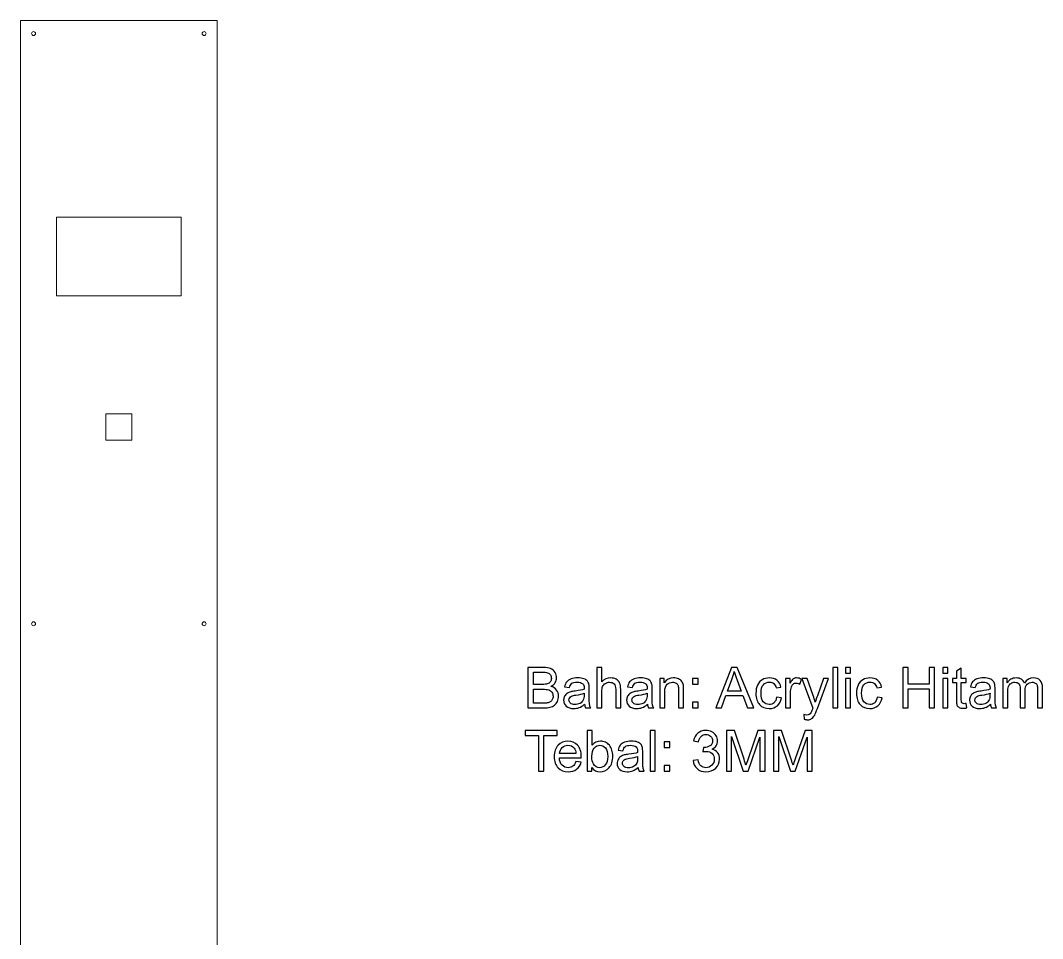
# Model space of a CAD drawing. Header units: millimetres. Extents: x -77 to 702, y -713 to 687.
# Drawn here: x -77 to 702, y -13 to 687 of the extents above; entities that cross this region are included whole.
import ezdxf

# ---------------------------------------------------------------- set-up
doc = ezdxf.new("R2010")
doc.units = ezdxf.units.MM
doc.header["$MEASUREMENT"] = 0
doc.layers.add('Layer 1', color=7, linetype='Continuous')

msp = doc.modelspace()

# ---------------------------------------------------------------- linework, layer by layer
at = {"layer": 'Layer 1', "color": 250, "lineweight": 20}
msp.add_lwpolyline([(-76.5804, -713.4842), (73.4196, -713.4842), (73.4196, 686.5158), (-76.5804, 686.5158), (-76.5804, -713.4842)], close=True, dxfattribs=at)
for centre in [(-66.5804, 676.5088), (63.4105, 676.5158), (-66.5804, 226.5088), (63.4105, 226.5158)]:
    msp.add_ellipse(centre, major_axis=(0, 1.5), ratio=1, dxfattribs=at)
for points in [[(-49.0804, 536.5162), (-49.0804, 536.5162), (3.4576, 536.5162), (3.4576, 536.5162), (3.4576, 536.5162), (45.9196, 536.5162), (45.9196, 536.5162), (45.9196, 536.5162), (45.9196, 506.6387), (45.9196, 506.6387), (45.9196, 506.6387), (45.9196, 476.5162), (45.9196, 476.5162), (45.9196, 476.5162), (-49.0804, 476.5162), (-49.0804, 476.5162), (-49.0804, 476.5162), (-49.0804, 536.5162), (-49.0804, 536.5162)], [(-11.5804, 386.5196), (-11.5804, 386.5196), (-1.4698, 386.5196), (-1.4698, 386.5196), (-1.4698, 386.5196), (8.4196, 386.5196), (8.4196, 386.5196), (8.4196, 386.5196), (8.4196, 375.0762), (8.4196, 375.0762), (8.4196, 375.0762), (8.4196, 366.5196), (8.4196, 366.5196), (8.4196, 366.5196), (-11.5804, 366.5196), (-11.5804, 366.5196), (-11.5804, 366.5196), (-11.5804, 386.5196), (-11.5804, 386.5196)]]:
    msp.add_open_spline(points, degree=3, knots=[0, 0, 0, 0, 0.16666667, 0.16666667, 0.16666667, 0.33333333, 0.33333333, 0.33333333, 0.5, 0.5, 0.5, 0.66666667, 0.66666667, 0.66666667, 0.83333333, 0.83333333, 0.83333333, 1, 1, 1, 1], dxfattribs=at)
at = {"layer": 'Layer 1', "color": 250}
for points, knots in [([(310.2287, 162.3615), (310.2287, 162.3615), (310.2287, 193.2527), (310.2287, 193.2527), (310.2287, 193.2527), (321.8201, 193.2527), (321.8201, 193.2527), (324.1786, 193.2527), (326.0698, 192.9435), (327.5007, 192.3179), (328.9245, 191.6923), (330.0391, 190.7287), (330.8444, 189.4272), (331.657, 188.1329), (332.0596, 186.7739), (332.0596, 185.3501), (332.0596, 184.0342), (331.7001, 182.7902), (330.9882, 181.6253), (330.2763, 180.4605), (329.1977, 179.5185), (327.7524, 178.7994), (329.622, 178.2529), (331.0601, 177.3181), (332.0596, 175.995), (333.0663, 174.6791), (333.5697, 173.1188), (333.5697, 171.3211), (333.5697, 169.8686), (333.2605, 168.5239), (332.6493, 167.2799), (332.0381, 166.0359), (331.283, 165.0796), (330.3842, 164.4037), (329.4854, 163.7349), (328.3564, 163.2244), (327.0046, 162.8792), (325.6455, 162.5341), (323.9845, 162.3615), (322.0142, 162.3615), (322.0142, 162.3615), (310.2287, 162.3615), (310.2287, 162.3615)], [0, 0, 0, 0, 0.07142857, 0.07142857, 0.07142857, 0.14285714, 0.14285714, 0.14285714, 0.21428571, 0.21428571, 0.21428571, 0.28571429, 0.28571429, 0.28571429, 0.35714286, 0.35714286, 0.35714286, 0.42857143, 0.42857143, 0.42857143, 0.5, 0.5, 0.5, 0.57142857, 0.57142857, 0.57142857, 0.64285714, 0.64285714, 0.64285714, 0.71428571, 0.71428571, 0.71428571, 0.78571429, 0.78571429, 0.78571429, 0.85714286, 0.85714286, 0.85714286, 0.92857143, 0.92857143, 0.92857143, 1, 1, 1, 1]), ([(314.3274, 180.2663), (314.3274, 180.2663), (321.0076, 180.2663), (321.0076, 180.2663), (322.8196, 180.2663), (324.1211, 180.3885), (324.9049, 180.6258), (325.9476, 180.935), (326.7313, 181.4528), (327.2563, 182.1718), (327.7812, 182.8909), (328.0472, 183.7897), (328.0472, 184.8755), (328.0472, 185.9038), (327.8027, 186.8098), (327.3066, 187.5864), (326.8176, 188.3702), (326.1129, 188.9095), (325.1997, 189.1971), (324.2865, 189.4848), (322.7189, 189.6286), (320.5042, 189.6286), (320.5042, 189.6286), (314.3274, 189.6286), (314.3274, 189.6286), (314.3274, 189.6286), (314.3274, 180.2663), (314.3274, 180.2663)], [0, 0, 0, 0, 0.11111111, 0.11111111, 0.11111111, 0.22222222, 0.22222222, 0.22222222, 0.33333333, 0.33333333, 0.33333333, 0.44444444, 0.44444444, 0.44444444, 0.55555556, 0.55555556, 0.55555556, 0.66666667, 0.66666667, 0.66666667, 0.77777778, 0.77777778, 0.77777778, 0.88888889, 0.88888889, 0.88888889, 1, 1, 1, 1]), ([(362.6991, 162.3615), (362.6991, 162.3615), (362.6991, 193.2527), (362.6991, 193.2527), (362.6991, 193.2527), (366.4958, 193.2527), (366.4958, 193.2527), (366.4958, 193.2527), (366.4958, 182.1359), (366.4958, 182.1359), (368.2575, 184.1996), (370.4794, 185.2279), (373.1687, 185.2279), (374.8154, 185.2279), (376.2464, 184.9043), (377.4688, 184.2499), (378.684, 183.5956), (379.5541, 182.6968), (380.079, 181.5462), (380.6039, 180.3957), (380.8628, 178.7203), (380.8628, 176.5343), (380.8628, 176.5343), (380.8628, 162.3615), (380.8628, 162.3615), (380.8628, 162.3615), (377.0661, 162.3615), (377.0661, 162.3615), (377.0661, 162.3615), (377.0661, 176.52), (377.0661, 176.52), (377.0661, 178.4111), (376.6562, 179.7917), (375.8437, 180.6546), (375.0239, 181.5175), (373.8734, 181.9489), (372.3778, 181.9489), (371.2632, 181.9489), (370.2134, 181.6613), (369.2283, 181.0788), (368.2431, 180.4964), (367.5456, 179.7054), (367.1214, 178.7059), (366.7043, 177.7136), (366.4958, 176.3402), (366.4958, 174.5857), (366.4958, 174.5857), (366.4958, 162.3615), (366.4958, 162.3615), (366.4958, 162.3615), (362.6991, 162.3615), (362.6991, 162.3615)], [0, 0, 0, 0, 0.05882353, 0.05882353, 0.05882353, 0.11764706, 0.11764706, 0.11764706, 0.17647059, 0.17647059, 0.17647059, 0.23529412, 0.23529412, 0.23529412, 0.29411765, 0.29411765, 0.29411765, 0.35294118, 0.35294118, 0.35294118, 0.41176471, 0.41176471, 0.41176471, 0.47058824, 0.47058824, 0.47058824, 0.52941176, 0.52941176, 0.52941176, 0.58823529, 0.58823529, 0.58823529, 0.64705882, 0.64705882, 0.64705882, 0.70588235, 0.70588235, 0.70588235, 0.76470588, 0.76470588, 0.76470588, 0.82352941, 0.82352941, 0.82352941, 0.88235294, 0.88235294, 0.88235294, 0.94117647, 0.94117647, 0.94117647, 1, 1, 1, 1]), ([(453.3665, 162.3615), (453.3665, 162.3615), (465.2167, 193.2527), (465.2167, 193.2527), (465.2167, 193.2527), (469.7109, 193.2527), (469.7109, 193.2527), (469.7109, 193.2527), (482.2874, 162.3615), (482.2874, 162.3615), (482.2874, 162.3615), (477.635, 162.3615), (477.635, 162.3615), (477.635, 162.3615), (474.0613, 171.7238), (474.0613, 171.7238), (474.0613, 171.7238), (461.0533, 171.7238), (461.0533, 171.7238), (461.0533, 171.7238), (457.7025, 162.3615), (457.7025, 162.3615), (457.7025, 162.3615), (453.3665, 162.3615), (453.3665, 162.3615)], [0, 0, 0, 0, 0.125, 0.125, 0.125, 0.25, 0.25, 0.25, 0.375, 0.375, 0.375, 0.5, 0.5, 0.5, 0.625, 0.625, 0.625, 0.75, 0.75, 0.75, 0.875, 0.875, 0.875, 1, 1, 1, 1]), ([(462.2542, 175.0459), (462.2542, 175.0459), (472.7813, 175.0459), (472.7813, 175.0459), (472.7813, 175.0459), (469.5599, 183.61), (469.5599, 183.61), (468.5892, 186.213), (467.8557, 188.363), (467.3452, 190.06), (466.9209, 188.0466), (466.3529, 186.0692), (465.641, 184.1133), (465.641, 184.1133), (462.2542, 175.0459), (462.2542, 175.0459)], [0, 0, 0, 0, 0.2, 0.2, 0.2, 0.4, 0.4, 0.4, 0.6, 0.6, 0.6, 0.8, 0.8, 0.8, 1, 1, 1, 1]), ([(542.4807, 162.3615), (542.4807, 162.3615), (542.4807, 193.2527), (542.4807, 193.2527), (542.4807, 193.2527), (546.2774, 193.2527), (546.2774, 193.2527), (546.2774, 193.2527), (546.2774, 162.3615), (546.2774, 162.3615), (546.2774, 162.3615), (542.4807, 162.3615), (542.4807, 162.3615)], [0, 0, 0, 0, 0.25, 0.25, 0.25, 0.5, 0.5, 0.5, 0.75, 0.75, 0.75, 1, 1, 1, 1]), ([(552.1522, 188.9383), (552.1522, 188.9383), (552.1522, 193.2527), (552.1522, 193.2527), (552.1522, 193.2527), (555.9489, 193.2527), (555.9489, 193.2527), (555.9489, 193.2527), (555.9489, 188.9383), (555.9489, 188.9383), (555.9489, 188.9383), (552.1522, 188.9383), (552.1522, 188.9383)], [0, 0, 0, 0, 0.25, 0.25, 0.25, 0.5, 0.5, 0.5, 0.75, 0.75, 0.75, 1, 1, 1, 1]), ([(595.9436, 162.3615), (595.9436, 162.3615), (595.9436, 193.2527), (595.9436, 193.2527), (595.9436, 193.2527), (600.0423, 193.2527), (600.0423, 193.2527), (600.0423, 193.2527), (600.0423, 180.5252), (600.0423, 180.5252), (600.0423, 180.5252), (616.0056, 180.5252), (616.0056, 180.5252), (616.0056, 180.5252), (616.0056, 193.2527), (616.0056, 193.2527), (616.0056, 193.2527), (620.1043, 193.2527), (620.1043, 193.2527), (620.1043, 193.2527), (620.1043, 162.3615), (620.1043, 162.3615), (620.1043, 162.3615), (616.0056, 162.3615), (616.0056, 162.3615), (616.0056, 162.3615), (616.0056, 176.9011), (616.0056, 176.9011), (616.0056, 176.9011), (600.0423, 176.9011), (600.0423, 176.9011), (600.0423, 176.9011), (600.0423, 162.3615), (600.0423, 162.3615), (600.0423, 162.3615), (595.9436, 162.3615), (595.9436, 162.3615)], [0, 0, 0, 0, 0.08333333, 0.08333333, 0.08333333, 0.16666667, 0.16666667, 0.16666667, 0.25, 0.25, 0.25, 0.33333333, 0.33333333, 0.33333333, 0.41666667, 0.41666667, 0.41666667, 0.5, 0.5, 0.5, 0.58333333, 0.58333333, 0.58333333, 0.66666667, 0.66666667, 0.66666667, 0.75, 0.75, 0.75, 0.83333333, 0.83333333, 0.83333333, 0.91666667, 0.91666667, 0.91666667, 1, 1, 1, 1]), ([(626.4536, 188.9383), (626.4536, 188.9383), (626.4536, 193.2527), (626.4536, 193.2527), (626.4536, 193.2527), (630.2503, 193.2527), (630.2503, 193.2527), (630.2503, 193.2527), (630.2503, 188.9383), (630.2503, 188.9383), (630.2503, 188.9383), (626.4536, 188.9383), (626.4536, 188.9383)], [0, 0, 0, 0, 0.25, 0.25, 0.25, 0.5, 0.5, 0.5, 0.75, 0.75, 0.75, 1, 1, 1, 1]), ([(644.2793, 165.7483), (644.2793, 165.7483), (644.7971, 162.3975), (644.7971, 162.3975), (643.7328, 162.1745), (642.7765, 162.0595), (641.9424, 162.0595), (640.5689, 162.0595), (639.5047, 162.2752), (638.7425, 162.7138), (637.9875, 163.1525), (637.4554, 163.7205), (637.1462, 164.4324), (636.837, 165.1443), (636.686, 166.64), (636.686, 168.9194), (636.686, 168.9194), (636.686, 181.8195), (636.686, 181.8195), (636.686, 181.8195), (633.8816, 181.8195), (633.8816, 181.8195), (633.8816, 181.8195), (633.8816, 184.7533), (633.8816, 184.7533), (633.8816, 184.7533), (636.686, 184.7533), (636.686, 184.7533), (636.686, 184.7533), (636.686, 190.2901), (636.686, 190.2901), (636.686, 190.2901), (640.4827, 192.5696), (640.4827, 192.5696), (640.4827, 192.5696), (640.4827, 184.7533), (640.4827, 184.7533), (640.4827, 184.7533), (644.2793, 184.7533), (644.2793, 184.7533), (644.2793, 184.7533), (644.2793, 181.8195), (644.2793, 181.8195), (644.2793, 181.8195), (640.4827, 181.8195), (640.4827, 181.8195), (640.4827, 181.8195), (640.4827, 168.7037), (640.4827, 168.7037), (640.4827, 167.6179), (640.5474, 166.9204), (640.684, 166.6112), (640.8134, 166.302), (641.0291, 166.0575), (641.3312, 165.8706), (641.6332, 165.6908), (642.0646, 165.5973), (642.6255, 165.5973), (643.0425, 165.5973), (643.5962, 165.6476), (644.2793, 165.7483)], [0, 0, 0, 0, 0.05, 0.05, 0.05, 0.1, 0.1, 0.1, 0.15, 0.15, 0.15, 0.2, 0.2, 0.2, 0.25, 0.25, 0.25, 0.3, 0.3, 0.3, 0.35, 0.35, 0.35, 0.4, 0.4, 0.4, 0.45, 0.45, 0.45, 0.5, 0.5, 0.5, 0.55, 0.55, 0.55, 0.6, 0.6, 0.6, 0.65, 0.65, 0.65, 0.7, 0.7, 0.7, 0.75, 0.75, 0.75, 0.8, 0.8, 0.8, 0.85, 0.85, 0.85, 0.9, 0.9, 0.9, 0.95, 0.95, 0.95, 1, 1, 1, 1]), ([(353.3297, 165.1659), (351.9203, 163.965), (350.5612, 163.1237), (349.2597, 162.6276), (347.9582, 162.1314), (346.5632, 161.8869), (345.0676, 161.8869), (342.6084, 161.8869), (340.7172, 162.4837), (339.3941, 163.6846), (338.071, 164.8782), (337.4095, 166.4099), (337.4095, 168.2722), (337.4095, 169.3652), (337.6612, 170.3647), (338.1573, 171.2708), (338.6607, 172.1768), (339.315, 172.8959), (340.1204, 173.4423), (340.9329, 173.9888), (341.8389, 174.4059), (342.8528, 174.6863), (343.6007, 174.8805), (344.7296, 175.0674), (346.2325, 175.2544), (349.2957, 175.6139), (351.5608, 176.0526), (353.0061, 176.5559), (353.0205, 177.0736), (353.0277, 177.4044), (353.0277, 177.541), (353.0277, 179.0798), (352.6681, 180.1656), (351.949, 180.7984), (350.9783, 181.6541), (349.533, 182.0784), (347.6203, 182.0784), (345.8298, 182.0784), (344.5067, 181.762), (343.6582, 181.1364), (342.8025, 180.5108), (342.1769, 179.4034), (341.767, 177.8071), (341.767, 177.8071), (338.0566, 178.3248), (338.0566, 178.3248), (338.3946, 179.914), (338.9483, 181.2011), (339.7249, 182.179), (340.5015, 183.157), (341.6232, 183.9048), (343.0901, 184.4369), (344.5498, 184.9618), (346.254, 185.2279), (348.1811, 185.2279), (350.0939, 185.2279), (351.6542, 185.005), (352.8551, 184.5519), (354.0487, 184.0989), (354.9332, 183.5381), (355.4941, 182.8549), (356.0549, 182.1718), (356.4504, 181.309), (356.6805, 180.2663), (356.8028, 179.6191), (356.8675, 178.4542), (356.8675, 176.7788), (356.8675, 176.7788), (356.8675, 171.7453), (356.8675, 171.7453), (356.8675, 168.2291), (356.9466, 166.0072), (357.1048, 165.0652), (357.2558, 164.1232), (357.5722, 163.2244), (358.0324, 162.3615), (358.0324, 162.3615), (354.0631, 162.3615), (354.0631, 162.3615), (353.682, 163.1597), (353.4375, 164.0945), (353.3297, 165.1659)], [0, 0, 0, 0, 0.03703704, 0.03703704, 0.03703704, 0.07407407, 0.07407407, 0.07407407, 0.11111111, 0.11111111, 0.11111111, 0.14814815, 0.14814815, 0.14814815, 0.18518519, 0.18518519, 0.18518519, 0.22222222, 0.22222222, 0.22222222, 0.25925926, 0.25925926, 0.25925926, 0.2962963, 0.2962963, 0.2962963, 0.33333333, 0.33333333, 0.33333333, 0.37037037, 0.37037037, 0.37037037, 0.40740741, 0.40740741, 0.40740741, 0.44444444, 0.44444444, 0.44444444, 0.48148148, 0.48148148, 0.48148148, 0.51851852, 0.51851852, 0.51851852, 0.55555556, 0.55555556, 0.55555556, 0.59259259, 0.59259259, 0.59259259, 0.62962963, 0.62962963, 0.62962963, 0.66666667, 0.66666667, 0.66666667, 0.7037037, 0.7037037, 0.7037037, 0.74074074, 0.74074074, 0.74074074, 0.77777778, 0.77777778, 0.77777778, 0.81481481, 0.81481481, 0.81481481, 0.85185185, 0.85185185, 0.85185185, 0.88888889, 0.88888889, 0.88888889, 0.92592593, 0.92592593, 0.92592593, 0.96296296, 0.96296296, 0.96296296, 1, 1, 1, 1]), ([(401.3203, 165.1659), (399.9109, 163.965), (398.5518, 163.1237), (397.2503, 162.6276), (395.9488, 162.1314), (394.5538, 161.8869), (393.0582, 161.8869), (390.599, 161.8869), (388.7078, 162.4837), (387.3847, 163.6846), (386.0616, 164.8782), (385.4001, 166.4099), (385.4001, 168.2722), (385.4001, 169.3652), (385.6518, 170.3647), (386.1479, 171.2708), (386.6513, 172.1768), (387.3056, 172.8959), (388.111, 173.4423), (388.9235, 173.9888), (389.8295, 174.4059), (390.8434, 174.6863), (391.5913, 174.8805), (392.7202, 175.0674), (394.2231, 175.2544), (397.2863, 175.6139), (399.5514, 176.0526), (400.9967, 176.5559), (401.0111, 177.0736), (401.0183, 177.4044), (401.0183, 177.541), (401.0183, 179.0798), (400.6587, 180.1656), (399.9396, 180.7984), (398.9689, 181.6541), (397.5236, 182.0784), (395.6109, 182.0784), (393.8204, 182.0784), (392.4973, 181.762), (391.6488, 181.1364), (390.7931, 180.5108), (390.1675, 179.4034), (389.7576, 177.8071), (389.7576, 177.8071), (386.0472, 178.3248), (386.0472, 178.3248), (386.3852, 179.914), (386.9389, 181.2011), (387.7155, 182.179), (388.4921, 183.157), (389.6138, 183.9048), (391.0807, 184.4369), (392.5404, 184.9618), (394.2446, 185.2279), (396.1717, 185.2279), (398.0845, 185.2279), (399.6448, 185.005), (400.8457, 184.5519), (402.0393, 184.0989), (402.9238, 183.5381), (403.4847, 182.8549), (404.0455, 182.1718), (404.441, 181.309), (404.6711, 180.2663), (404.7934, 179.6191), (404.8581, 178.4542), (404.8581, 176.7788), (404.8581, 176.7788), (404.8581, 171.7453), (404.8581, 171.7453), (404.8581, 168.2291), (404.9372, 166.0072), (405.0954, 165.0652), (405.2464, 164.1232), (405.5628, 163.2244), (406.023, 162.3615), (406.023, 162.3615), (402.0537, 162.3615), (402.0537, 162.3615), (401.6726, 163.1597), (401.4281, 164.0945), (401.3203, 165.1659)], [0, 0, 0, 0, 0.03703704, 0.03703704, 0.03703704, 0.07407407, 0.07407407, 0.07407407, 0.11111111, 0.11111111, 0.11111111, 0.14814815, 0.14814815, 0.14814815, 0.18518519, 0.18518519, 0.18518519, 0.22222222, 0.22222222, 0.22222222, 0.25925926, 0.25925926, 0.25925926, 0.2962963, 0.2962963, 0.2962963, 0.33333333, 0.33333333, 0.33333333, 0.37037037, 0.37037037, 0.37037037, 0.40740741, 0.40740741, 0.40740741, 0.44444444, 0.44444444, 0.44444444, 0.48148148, 0.48148148, 0.48148148, 0.51851852, 0.51851852, 0.51851852, 0.55555556, 0.55555556, 0.55555556, 0.59259259, 0.59259259, 0.59259259, 0.62962963, 0.62962963, 0.62962963, 0.66666667, 0.66666667, 0.66666667, 0.7037037, 0.7037037, 0.7037037, 0.74074074, 0.74074074, 0.74074074, 0.77777778, 0.77777778, 0.77777778, 0.81481481, 0.81481481, 0.81481481, 0.85185185, 0.85185185, 0.85185185, 0.88888889, 0.88888889, 0.88888889, 0.92592593, 0.92592593, 0.92592593, 0.96296296, 0.96296296, 0.96296296, 1, 1, 1, 1]), ([(410.6897, 162.3615), (410.6897, 162.3615), (410.6897, 184.7533), (410.6897, 184.7533), (410.6897, 184.7533), (414.0981, 184.7533), (414.0981, 184.7533), (414.0981, 184.7533), (414.0981, 181.575), (414.0981, 181.575), (415.7376, 184.0126), (418.1105, 185.2279), (421.2097, 185.2279), (422.5615, 185.2279), (423.7983, 184.9834), (424.9273, 184.5016), (426.0562, 184.0198), (426.9047, 183.3799), (427.4656, 182.5961), (428.0264, 181.8123), (428.4219, 180.8775), (428.6448, 179.7989), (428.7815, 179.0942), (428.8534, 177.8646), (428.8534, 176.1101), (428.8534, 176.1101), (428.8534, 162.3615), (428.8534, 162.3615), (428.8534, 162.3615), (425.0567, 162.3615), (425.0567, 162.3615), (425.0567, 162.3615), (425.0567, 175.9663), (425.0567, 175.9663), (425.0567, 177.5123), (424.9129, 178.67), (424.6181, 179.4322), (424.3232, 180.1944), (423.7983, 180.8056), (423.0505, 181.2658), (422.3027, 181.7188), (421.4182, 181.9489), (420.4115, 181.9489), (418.8008, 181.9489), (417.413, 181.4384), (416.2409, 180.4101), (415.0688, 179.389), (414.4864, 177.4404), (414.4864, 174.5785), (414.4864, 174.5785), (414.4864, 162.3615), (414.4864, 162.3615), (414.4864, 162.3615), (410.6897, 162.3615), (410.6897, 162.3615)], [0, 0, 0, 0, 0.05555556, 0.05555556, 0.05555556, 0.11111111, 0.11111111, 0.11111111, 0.16666667, 0.16666667, 0.16666667, 0.22222222, 0.22222222, 0.22222222, 0.27777778, 0.27777778, 0.27777778, 0.33333333, 0.33333333, 0.33333333, 0.38888889, 0.38888889, 0.38888889, 0.44444444, 0.44444444, 0.44444444, 0.5, 0.5, 0.5, 0.55555556, 0.55555556, 0.55555556, 0.61111111, 0.61111111, 0.61111111, 0.66666667, 0.66666667, 0.66666667, 0.72222222, 0.72222222, 0.72222222, 0.77777778, 0.77777778, 0.77777778, 0.83333333, 0.83333333, 0.83333333, 0.88888889, 0.88888889, 0.88888889, 0.94444444, 0.94444444, 0.94444444, 1, 1, 1, 1]), ([(435.7205, 180.4389), (435.7205, 180.4389), (435.7205, 184.7533), (435.7205, 184.7533), (435.7205, 184.7533), (440.0349, 184.7533), (440.0349, 184.7533), (440.0349, 184.7533), (440.0349, 180.4389), (440.0349, 180.4389), (440.0349, 180.4389), (435.7205, 180.4389), (435.7205, 180.4389)], [0, 0, 0, 0, 0.25, 0.25, 0.25, 0.5, 0.5, 0.5, 0.75, 0.75, 0.75, 1, 1, 1, 1]), ([(499.6817, 170.5589), (499.6817, 170.5589), (503.3921, 170.0411), (503.3921, 170.0411), (502.9822, 167.4885), (501.9467, 165.4966), (500.2713, 164.0513), (498.5959, 162.606), (496.5321, 161.8869), (494.0945, 161.8869), (491.0385, 161.8869), (488.5792, 162.8864), (486.724, 164.8854), (484.8617, 166.8844), (483.9341, 169.7463), (483.9341, 173.4711), (483.9341, 175.8872), (484.3367, 177.994), (485.1349, 179.8061), (485.9331, 181.611), (487.1483, 182.97), (488.7878, 183.8688), (490.4201, 184.7749), (492.1962, 185.2279), (494.1233, 185.2279), (496.5465, 185.2279), (498.5383, 184.6167), (500.0771, 183.3871), (501.6231, 182.1575), (502.6155, 180.4101), (503.0469, 178.1522), (503.0469, 178.1522), (499.3797, 177.5914), (499.3797, 177.5914), (499.0273, 179.0942), (498.4089, 180.2232), (497.5101, 180.9854), (496.6184, 181.7404), (495.5398, 182.1215), (494.2743, 182.1215), (492.3615, 182.1215), (490.8084, 181.4384), (489.6075, 180.0722), (488.4139, 178.6987), (487.817, 176.5415), (487.817, 173.579), (487.817, 170.5733), (488.3923, 168.3945), (489.5428, 167.0354), (490.7005, 165.6764), (492.2033, 164.9933), (494.0514, 164.9933), (495.547, 164.9933), (496.791, 165.4463), (497.7833, 166.3595), (498.7828, 167.2655), (499.4156, 168.6677), (499.6817, 170.5589)], [0, 0, 0, 0, 0.05263158, 0.05263158, 0.05263158, 0.10526316, 0.10526316, 0.10526316, 0.15789474, 0.15789474, 0.15789474, 0.21052632, 0.21052632, 0.21052632, 0.26315789, 0.26315789, 0.26315789, 0.31578947, 0.31578947, 0.31578947, 0.36842105, 0.36842105, 0.36842105, 0.42105263, 0.42105263, 0.42105263, 0.47368421, 0.47368421, 0.47368421, 0.52631579, 0.52631579, 0.52631579, 0.57894737, 0.57894737, 0.57894737, 0.63157895, 0.63157895, 0.63157895, 0.68421053, 0.68421053, 0.68421053, 0.73684211, 0.73684211, 0.73684211, 0.78947368, 0.78947368, 0.78947368, 0.84210526, 0.84210526, 0.84210526, 0.89473684, 0.89473684, 0.89473684, 0.94736842, 0.94736842, 0.94736842, 1, 1, 1, 1]), ([(506.5848, 162.3615), (506.5848, 162.3615), (506.5848, 184.7533), (506.5848, 184.7533), (506.5848, 184.7533), (509.9932, 184.7533), (509.9932, 184.7533), (509.9932, 184.7533), (509.9932, 181.3233), (509.9932, 181.3233), (510.8632, 182.9125), (511.6686, 183.9623), (512.4092, 184.4657), (513.1499, 184.9762), (513.9624, 185.2279), (514.8469, 185.2279), (516.1268, 185.2279), (517.4283, 184.8252), (518.7514, 184.027), (518.7514, 184.027), (517.3996, 180.5252), (517.3996, 180.5252), (516.4791, 181.0429), (515.5587, 181.3018), (514.6383, 181.3018), (513.8114, 181.3018), (513.0708, 181.0501), (512.4164, 180.5539), (511.7621, 180.0578), (511.2947, 179.3675), (511.0142, 178.483), (510.59, 177.1384), (510.3814, 175.6643), (510.3814, 174.0607), (510.3814, 174.0607), (510.3814, 162.3615), (510.3814, 162.3615), (510.3814, 162.3615), (506.5848, 162.3615), (506.5848, 162.3615)], [0, 0, 0, 0, 0.07692308, 0.07692308, 0.07692308, 0.15384615, 0.15384615, 0.15384615, 0.23076923, 0.23076923, 0.23076923, 0.30769231, 0.30769231, 0.30769231, 0.38461538, 0.38461538, 0.38461538, 0.46153846, 0.46153846, 0.46153846, 0.53846154, 0.53846154, 0.53846154, 0.61538462, 0.61538462, 0.61538462, 0.69230769, 0.69230769, 0.69230769, 0.76923077, 0.76923077, 0.76923077, 0.84615385, 0.84615385, 0.84615385, 0.92307692, 0.92307692, 0.92307692, 1, 1, 1, 1]), ([(520.8223, 153.7543), (520.8223, 153.7543), (520.3909, 157.2633), (520.3909, 157.2633), (521.225, 157.0404), (521.9441, 156.9253), (522.5625, 156.9253), (523.411, 156.9253), (524.0869, 157.0692), (524.5903, 157.3496), (525.1008, 157.63), (525.5179, 158.0255), (525.8414, 158.5289), (526.0787, 158.91), (526.467, 159.852), (526.9991, 161.362), (527.071, 161.5705), (527.1789, 161.8797), (527.3371, 162.2896), (527.3371, 162.2896), (518.8377, 184.7533), (518.8377, 184.7533), (518.8377, 184.7533), (522.8933, 184.7533), (522.8933, 184.7533), (522.8933, 184.7533), (527.5672, 171.8244), (527.5672, 171.8244), (528.1784, 170.1922), (528.7177, 168.4664), (529.1995, 166.6543), (529.6381, 168.3585), (530.1558, 170.0411), (530.7599, 171.695), (530.7599, 171.695), (535.5345, 184.7533), (535.5345, 184.7533), (535.5345, 184.7533), (539.324, 184.7533), (539.324, 184.7533), (539.324, 184.7533), (530.8605, 161.9732), (530.8605, 161.9732), (529.9473, 159.5212), (529.2354, 157.8386), (528.7249, 156.911), (528.049, 155.667), (527.2724, 154.7538), (526.4023, 154.1713), (525.525, 153.5889), (524.4824, 153.3012), (523.2744, 153.3012), (522.5409, 153.3012), (521.7212, 153.4522), (520.8223, 153.7543)], [0, 0, 0, 0, 0.05555556, 0.05555556, 0.05555556, 0.11111111, 0.11111111, 0.11111111, 0.16666667, 0.16666667, 0.16666667, 0.22222222, 0.22222222, 0.22222222, 0.27777778, 0.27777778, 0.27777778, 0.33333333, 0.33333333, 0.33333333, 0.38888889, 0.38888889, 0.38888889, 0.44444444, 0.44444444, 0.44444444, 0.5, 0.5, 0.5, 0.55555556, 0.55555556, 0.55555556, 0.61111111, 0.61111111, 0.61111111, 0.66666667, 0.66666667, 0.66666667, 0.72222222, 0.72222222, 0.72222222, 0.77777778, 0.77777778, 0.77777778, 0.83333333, 0.83333333, 0.83333333, 0.88888889, 0.88888889, 0.88888889, 0.94444444, 0.94444444, 0.94444444, 1, 1, 1, 1]), ([(552.1522, 162.3615), (552.1522, 162.3615), (552.1522, 184.7533), (552.1522, 184.7533), (552.1522, 184.7533), (555.9489, 184.7533), (555.9489, 184.7533), (555.9489, 184.7533), (555.9489, 162.3615), (555.9489, 162.3615), (555.9489, 162.3615), (552.1522, 162.3615), (552.1522, 162.3615)], [0, 0, 0, 0, 0.25, 0.25, 0.25, 0.5, 0.5, 0.5, 0.75, 0.75, 0.75, 1, 1, 1, 1]), ([(576.3633, 170.5589), (576.3633, 170.5589), (580.0737, 170.0411), (580.0737, 170.0411), (579.6638, 167.4885), (578.6283, 165.4966), (576.9529, 164.0513), (575.2775, 162.606), (573.2137, 161.8869), (570.7761, 161.8869), (567.7201, 161.8869), (565.2608, 162.8864), (563.4056, 164.8854), (561.5433, 166.8844), (560.6157, 169.7463), (560.6157, 173.4711), (560.6157, 175.8872), (561.0183, 177.994), (561.8165, 179.8061), (562.6147, 181.611), (563.8299, 182.97), (565.4694, 183.8688), (567.1017, 184.7749), (568.8778, 185.2279), (570.8049, 185.2279), (573.2281, 185.2279), (575.2199, 184.6167), (576.7587, 183.3871), (578.3047, 182.1575), (579.2971, 180.4101), (579.7285, 178.1522), (579.7285, 178.1522), (576.0613, 177.5914), (576.0613, 177.5914), (575.7089, 179.0942), (575.0905, 180.2232), (574.1917, 180.9854), (573.3, 181.7404), (572.2214, 182.1215), (570.9559, 182.1215), (569.0431, 182.1215), (567.49, 181.4384), (566.2891, 180.0722), (565.0955, 178.6987), (564.4986, 176.5415), (564.4986, 173.579), (564.4986, 170.5733), (565.0739, 168.3945), (566.2244, 167.0354), (567.3821, 165.6764), (568.8849, 164.9933), (570.733, 164.9933), (572.2286, 164.9933), (573.4726, 165.4463), (574.4649, 166.3595), (575.4644, 167.2655), (576.0972, 168.6677), (576.3633, 170.5589)], [0, 0, 0, 0, 0.05263158, 0.05263158, 0.05263158, 0.10526316, 0.10526316, 0.10526316, 0.15789474, 0.15789474, 0.15789474, 0.21052632, 0.21052632, 0.21052632, 0.26315789, 0.26315789, 0.26315789, 0.31578947, 0.31578947, 0.31578947, 0.36842105, 0.36842105, 0.36842105, 0.42105263, 0.42105263, 0.42105263, 0.47368421, 0.47368421, 0.47368421, 0.52631579, 0.52631579, 0.52631579, 0.57894737, 0.57894737, 0.57894737, 0.63157895, 0.63157895, 0.63157895, 0.68421053, 0.68421053, 0.68421053, 0.73684211, 0.73684211, 0.73684211, 0.78947368, 0.78947368, 0.78947368, 0.84210526, 0.84210526, 0.84210526, 0.89473684, 0.89473684, 0.89473684, 0.94736842, 0.94736842, 0.94736842, 1, 1, 1, 1]), ([(626.4536, 162.3615), (626.4536, 162.3615), (626.4536, 184.7533), (626.4536, 184.7533), (626.4536, 184.7533), (630.2503, 184.7533), (630.2503, 184.7533), (630.2503, 184.7533), (630.2503, 162.3615), (630.2503, 162.3615), (630.2503, 162.3615), (626.4536, 162.3615), (626.4536, 162.3615)], [0, 0, 0, 0, 0.25, 0.25, 0.25, 0.5, 0.5, 0.5, 0.75, 0.75, 0.75, 1, 1, 1, 1]), ([(662.6516, 165.1659), (661.2422, 163.965), (659.8831, 163.1237), (658.5816, 162.6276), (657.2801, 162.1314), (655.8851, 161.8869), (654.3895, 161.8869), (651.9303, 161.8869), (650.0391, 162.4837), (648.716, 163.6846), (647.3929, 164.8782), (646.7314, 166.4099), (646.7314, 168.2722), (646.7314, 169.3652), (646.9831, 170.3647), (647.4792, 171.2708), (647.9826, 172.1768), (648.6369, 172.8959), (649.4423, 173.4423), (650.2548, 173.9888), (651.1608, 174.4059), (652.1747, 174.6863), (652.9226, 174.8805), (654.0515, 175.0674), (655.5544, 175.2544), (658.6176, 175.6139), (660.8827, 176.0526), (662.328, 176.5559), (662.3424, 177.0736), (662.3496, 177.4044), (662.3496, 177.541), (662.3496, 179.0798), (661.99, 180.1656), (661.2709, 180.7984), (660.3002, 181.6541), (658.8549, 182.0784), (656.9422, 182.0784), (655.1517, 182.0784), (653.8286, 181.762), (652.9801, 181.1364), (652.1244, 180.5108), (651.4988, 179.4034), (651.0889, 177.8071), (651.0889, 177.8071), (647.3785, 178.3248), (647.3785, 178.3248), (647.7165, 179.914), (648.2702, 181.2011), (649.0468, 182.179), (649.8234, 183.157), (650.9451, 183.9048), (652.412, 184.4369), (653.8717, 184.9618), (655.5759, 185.2279), (657.503, 185.2279), (659.4158, 185.2279), (660.9761, 185.005), (662.177, 184.5519), (663.3706, 184.0989), (664.2551, 183.5381), (664.816, 182.8549), (665.3768, 182.1718), (665.7723, 181.309), (666.0024, 180.2663), (666.1247, 179.6191), (666.1894, 178.4542), (666.1894, 176.7788), (666.1894, 176.7788), (666.1894, 171.7453), (666.1894, 171.7453), (666.1894, 168.2291), (666.2685, 166.0072), (666.4267, 165.0652), (666.5777, 164.1232), (666.8941, 163.2244), (667.3543, 162.3615), (667.3543, 162.3615), (663.385, 162.3615), (663.385, 162.3615), (663.0039, 163.1597), (662.7594, 164.0945), (662.6516, 165.1659)], [0, 0, 0, 0, 0.03703704, 0.03703704, 0.03703704, 0.07407407, 0.07407407, 0.07407407, 0.11111111, 0.11111111, 0.11111111, 0.14814815, 0.14814815, 0.14814815, 0.18518519, 0.18518519, 0.18518519, 0.22222222, 0.22222222, 0.22222222, 0.25925926, 0.25925926, 0.25925926, 0.2962963, 0.2962963, 0.2962963, 0.33333333, 0.33333333, 0.33333333, 0.37037037, 0.37037037, 0.37037037, 0.40740741, 0.40740741, 0.40740741, 0.44444444, 0.44444444, 0.44444444, 0.48148148, 0.48148148, 0.48148148, 0.51851852, 0.51851852, 0.51851852, 0.55555556, 0.55555556, 0.55555556, 0.59259259, 0.59259259, 0.59259259, 0.62962963, 0.62962963, 0.62962963, 0.66666667, 0.66666667, 0.66666667, 0.7037037, 0.7037037, 0.7037037, 0.74074074, 0.74074074, 0.74074074, 0.77777778, 0.77777778, 0.77777778, 0.81481481, 0.81481481, 0.81481481, 0.85185185, 0.85185185, 0.85185185, 0.88888889, 0.88888889, 0.88888889, 0.92592593, 0.92592593, 0.92592593, 0.96296296, 0.96296296, 0.96296296, 1, 1, 1, 1]), ([(672.021, 162.3615), (672.021, 162.3615), (672.021, 184.7533), (672.021, 184.7533), (672.021, 184.7533), (675.4294, 184.7533), (675.4294, 184.7533), (675.4294, 184.7533), (675.4294, 181.5894), (675.4294, 181.5894), (676.1269, 182.6824), (677.0617, 183.5668), (678.2266, 184.2284), (679.3915, 184.8971), (680.7145, 185.2279), (682.203, 185.2279), (683.8569, 185.2279), (685.2159, 184.8827), (686.2729, 184.1996), (687.33, 183.5093), (688.0778, 182.5529), (688.5092, 181.3161), (690.2925, 183.9264), (692.6007, 185.2279), (695.4483, 185.2279), (697.6774, 185.2279), (699.3959, 184.6167), (700.5896, 183.3871), (701.7904, 182.1575), (702.3945, 180.2663), (702.3945, 177.7136), (702.3945, 177.7136), (702.3945, 162.3615), (702.3945, 162.3615), (702.3945, 162.3615), (698.5978, 162.3615), (698.5978, 162.3615), (698.5978, 162.3615), (698.5978, 176.4552), (698.5978, 176.4552), (698.5978, 177.9653), (698.4683, 179.0583), (698.2239, 179.727), (697.9794, 180.3957), (697.5336, 180.9278), (696.8792, 181.3377), (696.232, 181.7476), (695.4698, 181.9489), (694.5998, 181.9489), (693.0178, 181.9489), (691.7091, 181.424), (690.6665, 180.3814), (689.6238, 179.3315), (689.1061, 177.6561), (689.1061, 175.3551), (689.1061, 175.3551), (689.1061, 162.3615), (689.1061, 162.3615), (689.1061, 162.3615), (685.3094, 162.3615), (685.3094, 162.3615), (685.3094, 162.3615), (685.3094, 176.8939), (685.3094, 176.8939), (685.3094, 178.5765), (685.0002, 179.8421), (684.3818, 180.6834), (683.7634, 181.5247), (682.7495, 181.9489), (681.3473, 181.9489), (680.2831, 181.9489), (679.298, 181.6685), (678.392, 181.1076), (677.4859, 180.5467), (676.8316, 179.727), (676.4217, 178.6412), (676.019, 177.5626), (675.8177, 176.0022), (675.8177, 173.9673), (675.8177, 173.9673), (675.8177, 162.3615), (675.8177, 162.3615), (675.8177, 162.3615), (672.021, 162.3615), (672.021, 162.3615)], [0, 0, 0, 0, 0.03571429, 0.03571429, 0.03571429, 0.07142857, 0.07142857, 0.07142857, 0.10714286, 0.10714286, 0.10714286, 0.14285714, 0.14285714, 0.14285714, 0.17857143, 0.17857143, 0.17857143, 0.21428571, 0.21428571, 0.21428571, 0.25, 0.25, 0.25, 0.28571429, 0.28571429, 0.28571429, 0.32142857, 0.32142857, 0.32142857, 0.35714286, 0.35714286, 0.35714286, 0.39285714, 0.39285714, 0.39285714, 0.42857143, 0.42857143, 0.42857143, 0.46428571, 0.46428571, 0.46428571, 0.5, 0.5, 0.5, 0.53571429, 0.53571429, 0.53571429, 0.57142857, 0.57142857, 0.57142857, 0.60714286, 0.60714286, 0.60714286, 0.64285714, 0.64285714, 0.64285714, 0.67857143, 0.67857143, 0.67857143, 0.71428571, 0.71428571, 0.71428571, 0.75, 0.75, 0.75, 0.78571429, 0.78571429, 0.78571429, 0.82142857, 0.82142857, 0.82142857, 0.85714286, 0.85714286, 0.85714286, 0.89285714, 0.89285714, 0.89285714, 0.92857143, 0.92857143, 0.92857143, 0.96428571, 0.96428571, 0.96428571, 1, 1, 1, 1]), ([(314.3274, 165.9856), (314.3274, 165.9856), (322.0214, 165.9856), (322.0214, 165.9856), (323.3445, 165.9856), (324.2721, 166.0359), (324.8114, 166.1366), (325.7462, 166.302), (326.5372, 166.5824), (327.17, 166.9779), (327.8027, 167.3734), (328.3205, 167.9487), (328.7303, 168.7037), (329.1402, 169.4587), (329.3416, 170.3288), (329.3416, 171.3139), (329.3416, 172.4716), (329.0467, 173.4711), (328.4499, 174.3268), (327.8603, 175.1825), (327.0405, 175.7793), (325.9907, 176.1245), (324.948, 176.4696), (323.438, 176.6422), (321.4749, 176.6422), (321.4749, 176.6422), (314.3274, 176.6422), (314.3274, 176.6422), (314.3274, 176.6422), (314.3274, 165.9856), (314.3274, 165.9856)], [0, 0, 0, 0, 0.1, 0.1, 0.1, 0.2, 0.2, 0.2, 0.3, 0.3, 0.3, 0.4, 0.4, 0.4, 0.5, 0.5, 0.5, 0.6, 0.6, 0.6, 0.7, 0.7, 0.7, 0.8, 0.8, 0.8, 0.9, 0.9, 0.9, 1, 1, 1, 1]), ([(353.0277, 173.579), (351.647, 173.0181), (349.5761, 172.5435), (346.8149, 172.1552), (345.2473, 171.9323), (344.14, 171.6806), (343.4928, 171.4002), (342.8456, 171.1198), (342.3495, 170.7099), (341.9971, 170.1778), (341.6448, 169.6385), (341.465, 169.0416), (341.465, 168.3801), (341.465, 167.3806), (341.8461, 166.5393), (342.6155, 165.8706), (343.3849, 165.2018), (344.5067, 164.8639), (345.9808, 164.8639), (347.4405, 164.8639), (348.742, 165.1802), (349.8853, 165.8202), (351.0215, 166.453), (351.8628, 167.3231), (352.3949, 168.4232), (352.8047, 169.2789), (353.0061, 170.5373), (353.0061, 172.1984), (353.0061, 172.1984), (353.0277, 173.579), (353.0277, 173.579)], [0, 0, 0, 0, 0.1, 0.1, 0.1, 0.2, 0.2, 0.2, 0.3, 0.3, 0.3, 0.4, 0.4, 0.4, 0.5, 0.5, 0.5, 0.6, 0.6, 0.6, 0.7, 0.7, 0.7, 0.8, 0.8, 0.8, 0.9, 0.9, 0.9, 1, 1, 1, 1]), ([(401.0183, 173.579), (399.6376, 173.0181), (397.5667, 172.5435), (394.8055, 172.1552), (393.2379, 171.9323), (392.1306, 171.6806), (391.4834, 171.4002), (390.8362, 171.1198), (390.3401, 170.7099), (389.9877, 170.1778), (389.6354, 169.6385), (389.4556, 169.0416), (389.4556, 168.3801), (389.4556, 167.3806), (389.8367, 166.5393), (390.6061, 165.8706), (391.3755, 165.2018), (392.4973, 164.8639), (393.9714, 164.8639), (395.4311, 164.8639), (396.7326, 165.1802), (397.8759, 165.8202), (399.0121, 166.453), (399.8534, 167.3231), (400.3855, 168.4232), (400.7953, 169.2789), (400.9967, 170.5373), (400.9967, 172.1984), (400.9967, 172.1984), (401.0183, 173.579), (401.0183, 173.579)], [0, 0, 0, 0, 0.1, 0.1, 0.1, 0.2, 0.2, 0.2, 0.3, 0.3, 0.3, 0.4, 0.4, 0.4, 0.5, 0.5, 0.5, 0.6, 0.6, 0.6, 0.7, 0.7, 0.7, 0.8, 0.8, 0.8, 0.9, 0.9, 0.9, 1, 1, 1, 1]), ([(662.3496, 173.579), (660.9689, 173.0181), (658.898, 172.5435), (656.1368, 172.1552), (654.5692, 171.9323), (653.4619, 171.6806), (652.8147, 171.4002), (652.1675, 171.1198), (651.6714, 170.7099), (651.319, 170.1778), (650.9667, 169.6385), (650.7869, 169.0416), (650.7869, 168.3801), (650.7869, 167.3806), (651.168, 166.5393), (651.9374, 165.8706), (652.7068, 165.2018), (653.8286, 164.8639), (655.3027, 164.8639), (656.7624, 164.8639), (658.0639, 165.1802), (659.2072, 165.8202), (660.3434, 166.453), (661.1847, 167.3231), (661.7168, 168.4232), (662.1266, 169.2789), (662.328, 170.5373), (662.328, 172.1984), (662.328, 172.1984), (662.3496, 173.579), (662.3496, 173.579)], [0, 0, 0, 0, 0.1, 0.1, 0.1, 0.2, 0.2, 0.2, 0.3, 0.3, 0.3, 0.4, 0.4, 0.4, 0.5, 0.5, 0.5, 0.6, 0.6, 0.6, 0.7, 0.7, 0.7, 0.8, 0.8, 0.8, 0.9, 0.9, 0.9, 1, 1, 1, 1]), ([(435.7205, 162.3615), (435.7205, 162.3615), (435.7205, 166.6759), (435.7205, 166.6759), (435.7205, 166.6759), (440.0349, 166.6759), (440.0349, 166.6759), (440.0349, 166.6759), (440.0349, 162.3615), (440.0349, 162.3615), (440.0349, 162.3615), (435.7205, 162.3615), (435.7205, 162.3615)], [0, 0, 0, 0, 0.25, 0.25, 0.25, 0.5, 0.5, 0.5, 0.75, 0.75, 0.75, 1, 1, 1, 1]), ([(318.2535, 114.1623), (318.2535, 114.1623), (318.2535, 141.4294), (318.2535, 141.4294), (318.2535, 141.4294), (308.0715, 141.4294), (308.0715, 141.4294), (308.0715, 141.4294), (308.0715, 145.0535), (308.0715, 145.0535), (308.0715, 145.0535), (332.5342, 145.0535), (332.5342, 145.0535), (332.5342, 145.0535), (332.5342, 141.4294), (332.5342, 141.4294), (332.5342, 141.4294), (322.3522, 141.4294), (322.3522, 141.4294), (322.3522, 141.4294), (322.3522, 114.1623), (322.3522, 114.1623), (322.3522, 114.1623), (318.2535, 114.1623), (318.2535, 114.1623)], [0, 0, 0, 0, 0.125, 0.125, 0.125, 0.25, 0.25, 0.25, 0.375, 0.375, 0.375, 0.5, 0.5, 0.5, 0.625, 0.625, 0.625, 0.75, 0.75, 0.75, 0.875, 0.875, 0.875, 1, 1, 1, 1]), ([(358.9888, 114.1623), (358.9888, 114.1623), (355.451, 114.1623), (355.451, 114.1623), (355.451, 114.1623), (355.451, 145.0535), (355.451, 145.0535), (355.451, 145.0535), (359.2476, 145.0535), (359.2476, 145.0535), (359.2476, 145.0535), (359.2476, 134.0302), (359.2476, 134.0302), (360.8512, 136.0292), (362.8933, 137.0287), (365.3813, 137.0287), (366.7547, 137.0287), (368.0634, 136.7554), (369.293, 136.2017), (370.5226, 135.6481), (371.5293, 134.8643), (372.3275, 133.8648), (373.1185, 132.8581), (373.7441, 131.65), (374.1899, 130.2335), (374.6429, 128.8241), (374.8658, 127.3069), (374.8658, 125.6962), (374.8658, 121.8707), (373.9166, 118.9082), (372.0255, 116.8229), (370.1272, 114.7304), (367.8549, 113.6877), (365.2015, 113.6877), (362.5626, 113.6877), (360.4916, 114.7879), (358.9888, 116.981), (358.9888, 116.981), (358.9888, 114.1623), (358.9888, 114.1623)], [0, 0, 0, 0, 0.07692308, 0.07692308, 0.07692308, 0.15384615, 0.15384615, 0.15384615, 0.23076923, 0.23076923, 0.23076923, 0.30769231, 0.30769231, 0.30769231, 0.38461538, 0.38461538, 0.38461538, 0.46153846, 0.46153846, 0.46153846, 0.53846154, 0.53846154, 0.53846154, 0.61538462, 0.61538462, 0.61538462, 0.69230769, 0.69230769, 0.69230769, 0.76923077, 0.76923077, 0.76923077, 0.84615385, 0.84615385, 0.84615385, 0.92307692, 0.92307692, 0.92307692, 1, 1, 1, 1]), ([(403.3984, 114.1623), (403.3984, 114.1623), (403.3984, 145.0535), (403.3984, 145.0535), (403.3984, 145.0535), (407.1951, 145.0535), (407.1951, 145.0535), (407.1951, 145.0535), (407.1951, 114.1623), (407.1951, 114.1623), (407.1951, 114.1623), (403.3984, 114.1623), (403.3984, 114.1623)], [0, 0, 0, 0, 0.25, 0.25, 0.25, 0.5, 0.5, 0.5, 0.75, 0.75, 0.75, 1, 1, 1, 1]), ([(436.0083, 122.3597), (436.0083, 122.3597), (439.8049, 122.8774), (439.8049, 122.8774), (440.2436, 120.7202), (440.977, 119.167), (442.0197, 118.2178), (443.0623, 117.2687), (444.3423, 116.7941), (445.8595, 116.7941), (447.6572, 116.7941), (449.1744, 117.4125), (450.3968, 118.6493), (451.6192, 119.8861), (452.2304, 121.4177), (452.2304, 123.2441), (452.2304, 124.9843), (451.6624, 126.4224), (450.5191, 127.5585), (449.3829, 128.6875), (447.9376, 129.2555), (446.1759, 129.2555), (445.4568, 129.2555), (444.5652, 129.1117), (443.4938, 128.8313), (443.4938, 128.8313), (443.918, 132.1534), (443.918, 132.1534), (444.1697, 132.1246), (444.3782, 132.1102), (444.5292, 132.1102), (446.1543, 132.1102), (447.6068, 132.5345), (448.9083, 133.3758), (450.2027, 134.2171), (450.8498, 135.5114), (450.8498, 137.2588), (450.8498, 138.6466), (450.3752, 139.7971), (449.4333, 140.7103), (448.4913, 141.6235), (447.2761, 142.0765), (445.7876, 142.0765), (444.3063, 142.0765), (443.0767, 141.6091), (442.0916, 140.6743), (441.1064, 139.7396), (440.4737, 138.3374), (440.1932, 136.4678), (440.1932, 136.4678), (436.3965, 137.1581), (436.3965, 137.1581), (436.8639, 139.7036), (437.9138, 141.681), (439.5604, 143.0832), (441.1999, 144.4854), (443.2493, 145.1829), (445.6941, 145.1829), (447.3767, 145.1829), (448.9299, 144.8234), (450.3465, 144.0971), (451.7702, 143.378), (452.856, 142.3929), (453.6039, 141.1489), (454.3589, 139.8978), (454.7328, 138.5747), (454.7328, 137.1725), (454.7328, 135.8422), (454.3733, 134.6342), (453.6614, 133.5412), (452.9423, 132.4482), (451.8781, 131.5781), (450.4759, 130.931), (452.3023, 130.5139), (453.7189, 129.6367), (454.7328, 128.3064), (455.7395, 126.9833), (456.2428, 125.315), (456.2428, 123.3232), (456.2428, 120.6267), (455.2577, 118.3329), (453.2947, 116.4561), (451.3244, 114.5794), (448.8364, 113.6446), (445.8307, 113.6446), (443.1198, 113.6446), (440.8692, 114.4571), (439.0787, 116.075), (437.281, 117.6929), (436.2599, 119.7854), (436.0083, 122.3597)], [0, 0, 0, 0, 0.03333333, 0.03333333, 0.03333333, 0.06666667, 0.06666667, 0.06666667, 0.1, 0.1, 0.1, 0.13333333, 0.13333333, 0.13333333, 0.16666667, 0.16666667, 0.16666667, 0.2, 0.2, 0.2, 0.23333333, 0.23333333, 0.23333333, 0.26666667, 0.26666667, 0.26666667, 0.3, 0.3, 0.3, 0.33333333, 0.33333333, 0.33333333, 0.36666667, 0.36666667, 0.36666667, 0.4, 0.4, 0.4, 0.43333333, 0.43333333, 0.43333333, 0.46666667, 0.46666667, 0.46666667, 0.5, 0.5, 0.5, 0.53333333, 0.53333333, 0.53333333, 0.56666667, 0.56666667, 0.56666667, 0.6, 0.6, 0.6, 0.63333333, 0.63333333, 0.63333333, 0.66666667, 0.66666667, 0.66666667, 0.7, 0.7, 0.7, 0.73333333, 0.73333333, 0.73333333, 0.76666667, 0.76666667, 0.76666667, 0.8, 0.8, 0.8, 0.83333333, 0.83333333, 0.83333333, 0.86666667, 0.86666667, 0.86666667, 0.9, 0.9, 0.9, 0.93333333, 0.93333333, 0.93333333, 0.96666667, 0.96666667, 0.96666667, 1, 1, 1, 1]), ([(461.4273, 114.1623), (461.4273, 114.1623), (461.4273, 145.0535), (461.4273, 145.0535), (461.4273, 145.0535), (467.5538, 145.0535), (467.5538, 145.0535), (467.5538, 145.0535), (474.8595, 123.1866), (474.8595, 123.1866), (475.5354, 121.1516), (476.0244, 119.6272), (476.3336, 118.6133), (476.6859, 119.7351), (477.2396, 121.3889), (477.9875, 123.5677), (477.9875, 123.5677), (485.4226, 145.0535), (485.4226, 145.0535), (485.4226, 145.0535), (490.8947, 145.0535), (490.8947, 145.0535), (490.8947, 145.0535), (490.8947, 114.1623), (490.8947, 114.1623), (490.8947, 114.1623), (486.9686, 114.1623), (486.9686, 114.1623), (486.9686, 114.1623), (486.9686, 140.0056), (486.9686, 140.0056), (486.9686, 140.0056), (477.9515, 114.1623), (477.9515, 114.1623), (477.9515, 114.1623), (474.2699, 114.1623), (474.2699, 114.1623), (474.2699, 114.1623), (465.3534, 140.4802), (465.3534, 140.4802), (465.3534, 140.4802), (465.3534, 114.1623), (465.3534, 114.1623), (465.3534, 114.1623), (461.4273, 114.1623), (461.4273, 114.1623)], [0, 0, 0, 0, 0.06666667, 0.06666667, 0.06666667, 0.13333333, 0.13333333, 0.13333333, 0.2, 0.2, 0.2, 0.26666667, 0.26666667, 0.26666667, 0.33333333, 0.33333333, 0.33333333, 0.4, 0.4, 0.4, 0.46666667, 0.46666667, 0.46666667, 0.53333333, 0.53333333, 0.53333333, 0.6, 0.6, 0.6, 0.66666667, 0.66666667, 0.66666667, 0.73333333, 0.73333333, 0.73333333, 0.8, 0.8, 0.8, 0.86666667, 0.86666667, 0.86666667, 0.93333333, 0.93333333, 0.93333333, 1, 1, 1, 1]), ([(497.3663, 114.1623), (497.3663, 114.1623), (497.3663, 145.0535), (497.3663, 145.0535), (497.3663, 145.0535), (503.4928, 145.0535), (503.4928, 145.0535), (503.4928, 145.0535), (510.7985, 123.1866), (510.7985, 123.1866), (511.4744, 121.1516), (511.9634, 119.6272), (512.2726, 118.6133), (512.6249, 119.7351), (513.1786, 121.3889), (513.9265, 123.5677), (513.9265, 123.5677), (521.3616, 145.0535), (521.3616, 145.0535), (521.3616, 145.0535), (526.8337, 145.0535), (526.8337, 145.0535), (526.8337, 145.0535), (526.8337, 114.1623), (526.8337, 114.1623), (526.8337, 114.1623), (522.9076, 114.1623), (522.9076, 114.1623), (522.9076, 114.1623), (522.9076, 140.0056), (522.9076, 140.0056), (522.9076, 140.0056), (513.8905, 114.1623), (513.8905, 114.1623), (513.8905, 114.1623), (510.2089, 114.1623), (510.2089, 114.1623), (510.2089, 114.1623), (501.2924, 140.4802), (501.2924, 140.4802), (501.2924, 140.4802), (501.2924, 114.1623), (501.2924, 114.1623), (501.2924, 114.1623), (497.3663, 114.1623), (497.3663, 114.1623)], [0, 0, 0, 0, 0.06666667, 0.06666667, 0.06666667, 0.13333333, 0.13333333, 0.13333333, 0.2, 0.2, 0.2, 0.26666667, 0.26666667, 0.26666667, 0.33333333, 0.33333333, 0.33333333, 0.4, 0.4, 0.4, 0.46666667, 0.46666667, 0.46666667, 0.53333333, 0.53333333, 0.53333333, 0.6, 0.6, 0.6, 0.66666667, 0.66666667, 0.66666667, 0.73333333, 0.73333333, 0.73333333, 0.8, 0.8, 0.8, 0.86666667, 0.86666667, 0.86666667, 0.93333333, 0.93333333, 0.93333333, 1, 1, 1, 1]), ([(346.7718, 121.4105), (346.7718, 121.4105), (350.6979, 120.8928), (350.6979, 120.8928), (350.0867, 118.6133), (348.9434, 116.8372), (347.2752, 115.5789), (345.6069, 114.3205), (343.4785, 113.6877), (340.8827, 113.6877), (337.6181, 113.6877), (335.0294, 114.6944), (333.1167, 116.7078), (331.204, 118.714), (330.2476, 121.5399), (330.2476, 125.1712), (330.2476, 128.9248), (331.2112, 131.8442), (333.1455, 133.9151), (335.0798, 135.9932), (337.5893, 137.0287), (340.6741, 137.0287), (343.6583, 137.0287), (346.0959, 136.0148), (347.987, 133.9798), (349.8782, 131.9449), (350.8274, 129.083), (350.8274, 125.3941), (350.8274, 125.1712), (350.8202, 124.8333), (350.8058, 124.3875), (350.8058, 124.3875), (334.1306, 124.3875), (334.1306, 124.3875), (334.2744, 121.9354), (334.9647, 120.0515), (336.2159, 118.75), (337.4599, 117.4484), (339.0203, 116.7941), (340.8827, 116.7941), (342.2705, 116.7941), (343.4569, 117.1608), (344.4349, 117.8943), (345.42, 118.6277), (346.1966, 119.7998), (346.7718, 121.4105)], [0, 0, 0, 0, 0.06666667, 0.06666667, 0.06666667, 0.13333333, 0.13333333, 0.13333333, 0.2, 0.2, 0.2, 0.26666667, 0.26666667, 0.26666667, 0.33333333, 0.33333333, 0.33333333, 0.4, 0.4, 0.4, 0.46666667, 0.46666667, 0.46666667, 0.53333333, 0.53333333, 0.53333333, 0.6, 0.6, 0.6, 0.66666667, 0.66666667, 0.66666667, 0.73333333, 0.73333333, 0.73333333, 0.8, 0.8, 0.8, 0.86666667, 0.86666667, 0.86666667, 0.93333333, 0.93333333, 0.93333333, 1, 1, 1, 1]), ([(334.3463, 127.4938), (334.3463, 127.4938), (346.815, 127.4938), (346.815, 127.4938), (346.6496, 129.3778), (346.1678, 130.7872), (345.384, 131.7291), (344.1832, 133.1888), (342.6156, 133.9223), (340.6957, 133.9223), (338.9555, 133.9223), (337.4958, 133.3399), (336.3094, 132.175), (335.1301, 131.0101), (334.4758, 129.4497), (334.3463, 127.4938)], [0, 0, 0, 0, 0.2, 0.2, 0.2, 0.4, 0.4, 0.4, 0.6, 0.6, 0.6, 0.8, 0.8, 0.8, 1, 1, 1, 1]), ([(358.9456, 125.5236), (358.9456, 122.8486), (359.3124, 120.9144), (360.0386, 119.7207), (361.2323, 117.772), (362.843, 116.7941), (364.878, 116.7941), (366.539, 116.7941), (367.9699, 117.5132), (369.1708, 118.9513), (370.3788, 120.3894), (370.9828, 122.5323), (370.9828, 125.3798), (370.9828, 128.2992), (370.4076, 130.4492), (369.2499, 131.837), (368.0922, 133.2248), (366.69, 133.9223), (365.0505, 133.9223), (363.3895, 133.9223), (361.9585, 133.2032), (360.7577, 131.7651), (359.5497, 130.327), (358.9456, 128.2488), (358.9456, 125.5236)], [0, 0, 0, 0, 0.125, 0.125, 0.125, 0.25, 0.25, 0.25, 0.375, 0.375, 0.375, 0.5, 0.5, 0.5, 0.625, 0.625, 0.625, 0.75, 0.75, 0.75, 0.875, 0.875, 0.875, 1, 1, 1, 1]), ([(394.1153, 116.9667), (392.7059, 115.7658), (391.3468, 114.9245), (390.0453, 114.4284), (388.7438, 113.9322), (387.3488, 113.6877), (385.8532, 113.6877), (383.394, 113.6877), (381.5028, 114.2845), (380.1797, 115.4854), (378.8566, 116.679), (378.1951, 118.2107), (378.1951, 120.073), (378.1951, 121.166), (378.4468, 122.1655), (378.9429, 123.0716), (379.4463, 123.9776), (380.1006, 124.6967), (380.906, 125.2431), (381.7185, 125.7896), (382.6245, 126.2067), (383.6384, 126.4871), (384.3863, 126.6813), (385.5152, 126.8682), (387.0181, 127.0552), (390.0813, 127.4147), (392.3464, 127.8534), (393.7917, 128.3567), (393.8061, 128.8744), (393.8133, 129.2052), (393.8133, 129.3418), (393.8133, 130.8806), (393.4537, 131.9664), (392.7346, 132.5992), (391.7639, 133.4549), (390.3186, 133.8792), (388.4059, 133.8792), (386.6154, 133.8792), (385.2923, 133.5628), (384.4438, 132.9372), (383.5881, 132.3116), (382.9625, 131.2042), (382.5526, 129.6079), (382.5526, 129.6079), (378.8422, 130.1256), (378.8422, 130.1256), (379.1802, 131.7148), (379.7339, 133.0019), (380.5105, 133.9798), (381.2871, 134.9578), (382.4088, 135.7056), (383.8757, 136.2377), (385.3354, 136.7626), (387.0396, 137.0287), (388.9667, 137.0287), (390.8795, 137.0287), (392.4398, 136.8058), (393.6407, 136.3527), (394.8343, 135.8997), (395.7188, 135.3389), (396.2797, 134.6557), (396.8405, 133.9726), (397.236, 133.1098), (397.4661, 132.0671), (397.5884, 131.4199), (397.6531, 130.255), (397.6531, 128.5796), (397.6531, 128.5796), (397.6531, 123.5461), (397.6531, 123.5461), (397.6531, 120.0299), (397.7322, 117.808), (397.8904, 116.866), (398.0414, 115.924), (398.3578, 115.0252), (398.818, 114.1623), (398.818, 114.1623), (394.8487, 114.1623), (394.8487, 114.1623), (394.4676, 114.9605), (394.2231, 115.8953), (394.1153, 116.9667)], [0, 0, 0, 0, 0.03703704, 0.03703704, 0.03703704, 0.07407407, 0.07407407, 0.07407407, 0.11111111, 0.11111111, 0.11111111, 0.14814815, 0.14814815, 0.14814815, 0.18518519, 0.18518519, 0.18518519, 0.22222222, 0.22222222, 0.22222222, 0.25925926, 0.25925926, 0.25925926, 0.2962963, 0.2962963, 0.2962963, 0.33333333, 0.33333333, 0.33333333, 0.37037037, 0.37037037, 0.37037037, 0.40740741, 0.40740741, 0.40740741, 0.44444444, 0.44444444, 0.44444444, 0.48148148, 0.48148148, 0.48148148, 0.51851852, 0.51851852, 0.51851852, 0.55555556, 0.55555556, 0.55555556, 0.59259259, 0.59259259, 0.59259259, 0.62962963, 0.62962963, 0.62962963, 0.66666667, 0.66666667, 0.66666667, 0.7037037, 0.7037037, 0.7037037, 0.74074074, 0.74074074, 0.74074074, 0.77777778, 0.77777778, 0.77777778, 0.81481481, 0.81481481, 0.81481481, 0.85185185, 0.85185185, 0.85185185, 0.88888889, 0.88888889, 0.88888889, 0.92592593, 0.92592593, 0.92592593, 0.96296296, 0.96296296, 0.96296296, 1, 1, 1, 1]), ([(414.1054, 132.2397), (414.1054, 132.2397), (414.1054, 136.5541), (414.1054, 136.5541), (414.1054, 136.5541), (418.4198, 136.5541), (418.4198, 136.5541), (418.4198, 136.5541), (418.4198, 132.2397), (418.4198, 132.2397), (418.4198, 132.2397), (414.1054, 132.2397), (414.1054, 132.2397)], [0, 0, 0, 0, 0.25, 0.25, 0.25, 0.5, 0.5, 0.5, 0.75, 0.75, 0.75, 1, 1, 1, 1]), ([(393.8133, 125.3798), (392.4326, 124.8189), (390.3617, 124.3443), (387.6005, 123.956), (386.0329, 123.7331), (384.9256, 123.4814), (384.2784, 123.201), (383.6312, 122.9206), (383.1351, 122.5107), (382.7827, 121.9786), (382.4304, 121.4393), (382.2506, 120.8424), (382.2506, 120.1809), (382.2506, 119.1814), (382.6317, 118.3401), (383.4011, 117.6714), (384.1705, 117.0026), (385.2923, 116.6647), (386.7664, 116.6647), (388.2261, 116.6647), (389.5276, 116.981), (390.6709, 117.621), (391.8071, 118.2538), (392.6484, 119.1239), (393.1805, 120.224), (393.5903, 121.0797), (393.7917, 122.3381), (393.7917, 123.9992), (393.7917, 123.9992), (393.8133, 125.3798), (393.8133, 125.3798)], [0, 0, 0, 0, 0.1, 0.1, 0.1, 0.2, 0.2, 0.2, 0.3, 0.3, 0.3, 0.4, 0.4, 0.4, 0.5, 0.5, 0.5, 0.6, 0.6, 0.6, 0.7, 0.7, 0.7, 0.8, 0.8, 0.8, 0.9, 0.9, 0.9, 1, 1, 1, 1]), ([(414.1054, 114.1623), (414.1054, 114.1623), (414.1054, 118.4767), (414.1054, 118.4767), (414.1054, 118.4767), (418.4198, 118.4767), (418.4198, 118.4767), (418.4198, 118.4767), (418.4198, 114.1623), (418.4198, 114.1623), (418.4198, 114.1623), (414.1054, 114.1623), (414.1054, 114.1623)], [0, 0, 0, 0, 0.25, 0.25, 0.25, 0.5, 0.5, 0.5, 0.75, 0.75, 0.75, 1, 1, 1, 1])]:
    msp.add_open_spline(points, degree=3, knots=knots, dxfattribs=at)

doc.saveas('drawing.dxf')
